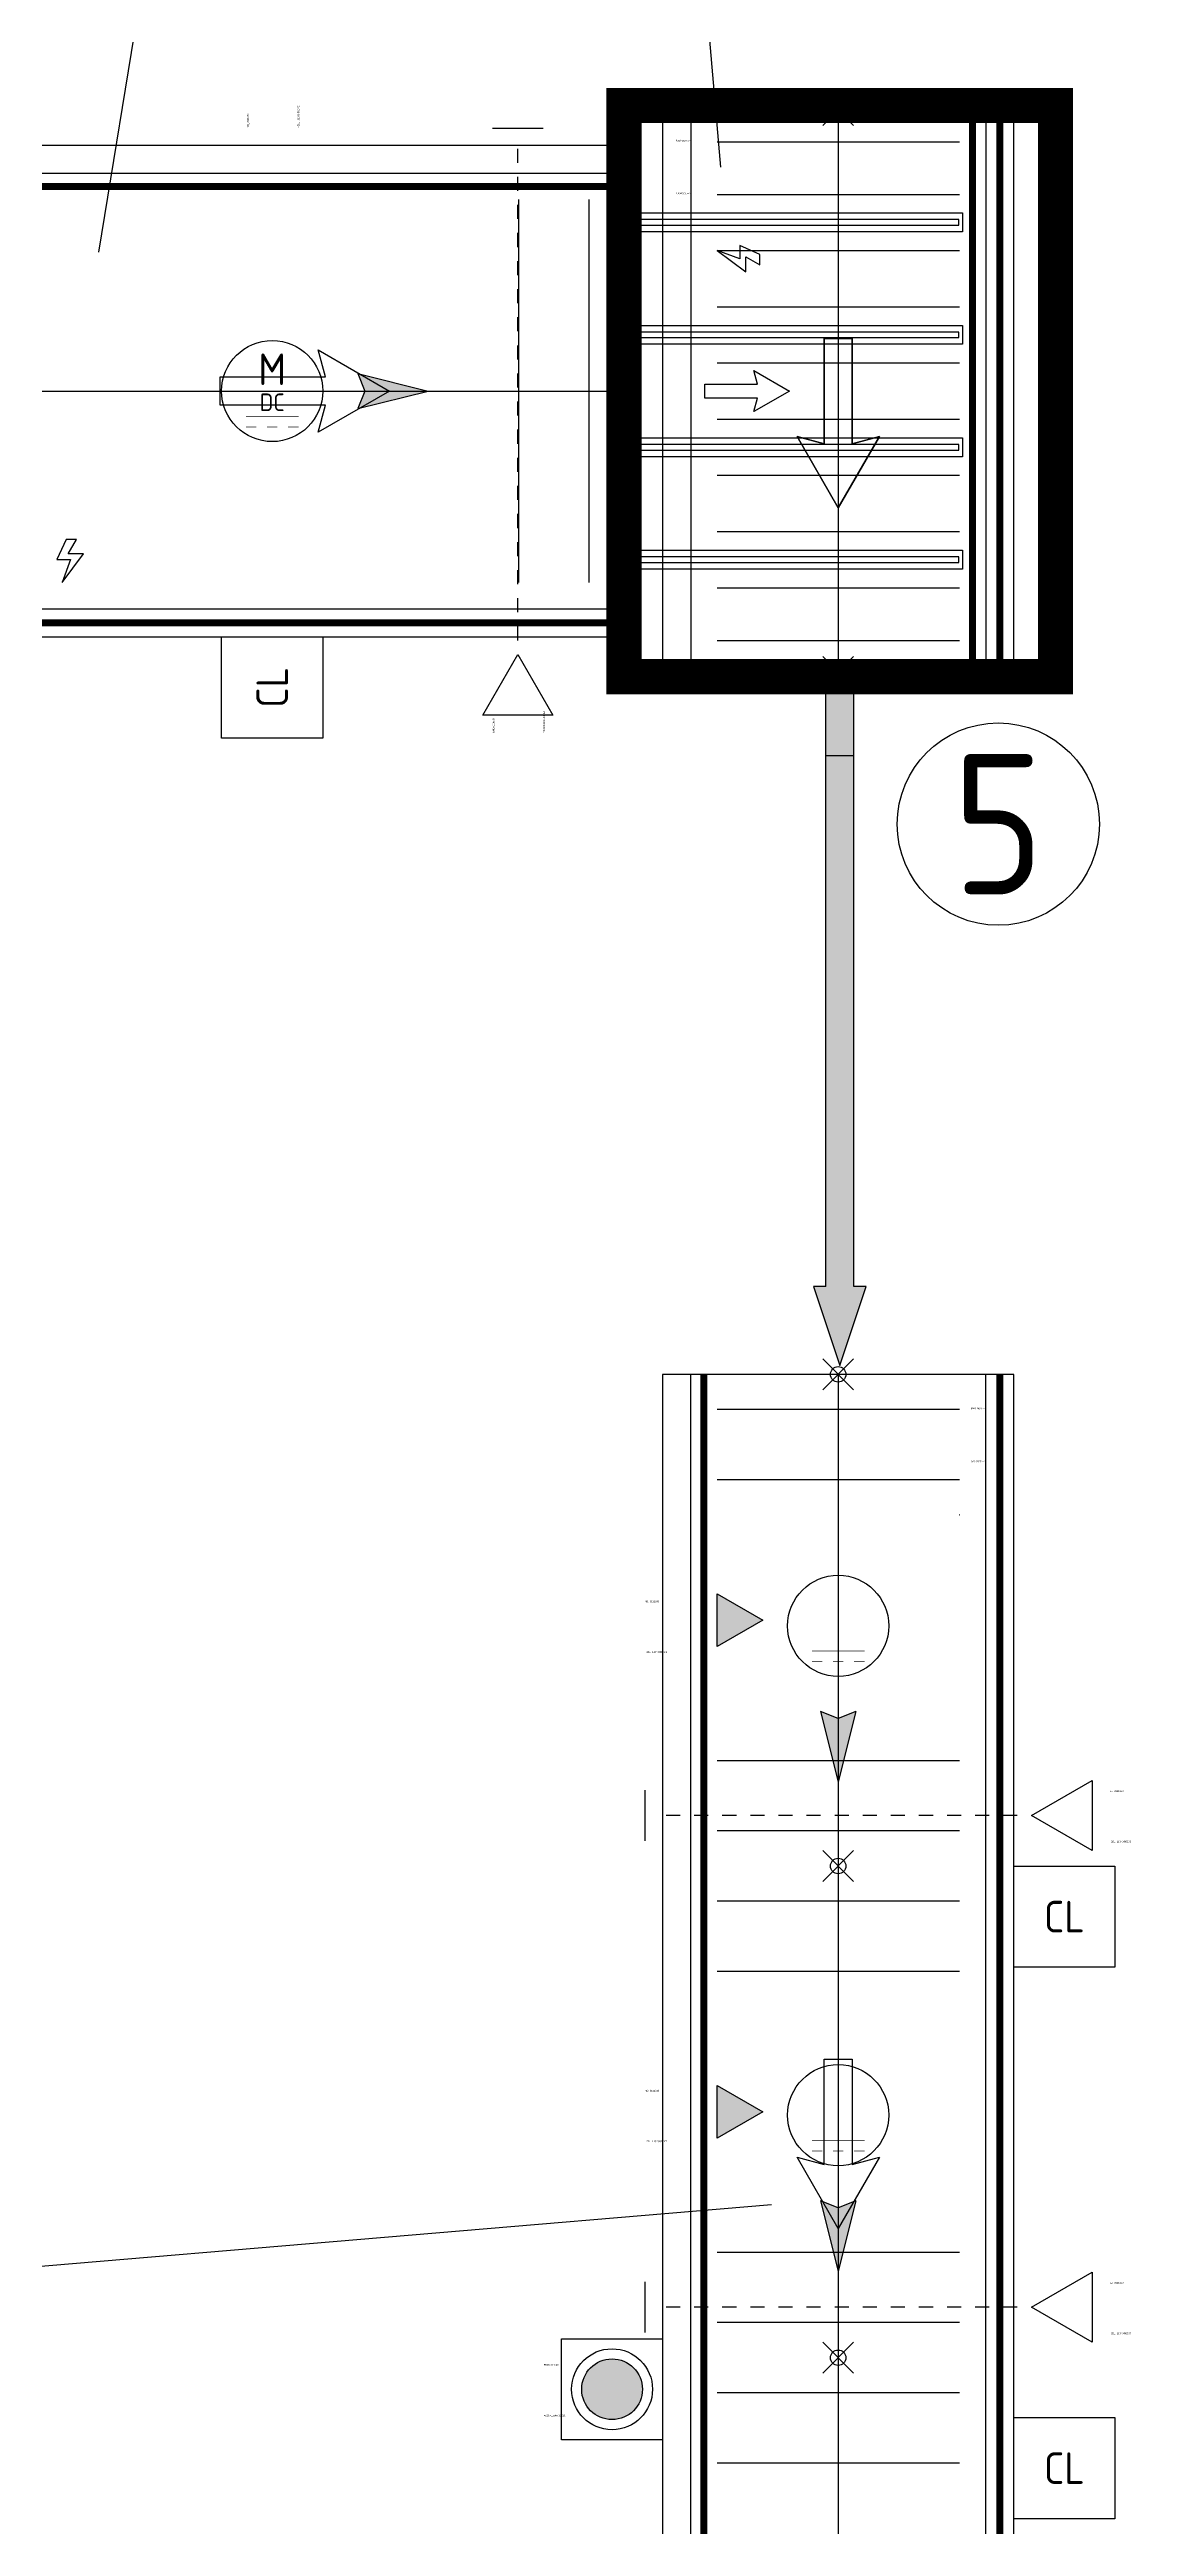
# Model space of a CAD drawing. Header units: millimetres. Extents: x -237058 to -184775, y -34272 to -10386.
# Drawn here: x -206577 to -205038, y -24356 to -20830 of the extents above; entities that cross this region are included whole.
import ezdxf
from ezdxf.enums import TextEntityAlignment as Align

# ---------------------------------------------------------------- set-up
doc = ezdxf.new("R2018")
doc.units = ezdxf.units.MM
doc.set_wipeout_variables(frame=1)
doc.header["$PDMODE"] = 35
doc.header["$PDSIZE"] = 22
for name, color, linetype in [('0_SA-Comp_Connections_And_Zooms', 1, 'Continuous'), ('0_SA-Comp_ICE', 4, 'Continuous'), ('0_SA-Comp_Profinet', 7, 'Continuous'), ('0_SA-Comp_Safety', 30, 'Continuous'), ('0_TOC+0750_conv_ICE', 7, 'Continuous'), ('conv_accumulation', 3, 'Continuous'), ('conv_beltside', 74, 'Continuous'), ('conv_centerline', 140, 'Continuous'), ('conv_direction', 30, 'Continuous'), ('conv_e-side', 12, 'Continuous'), ('conv_nodes', 7, 'Continuous'), ('conv_POSNR', 3, 'Continuous'), ('conv_speeds', 7, 'Continuous'), ('conv_type', 7, 'Continuous'), ('Zoom_Window', 1, 'Continuous')]:
    doc.layers.add(name, color=color, linetype=linetype)
doc.layers.add('conv_textures', color=7, linetype='Continuous', true_color=0x5a6e7e)
doc.styles.add('ICE_25', font='calibri.ttf', dxfattribs={"height": 25})
doc.styles.get("Standard").update_dxf_attribs({"font": 'isocp.shx'})

# ---------------------------------------------------------------- blocks, each defined once
blk = doc.blocks.new('ICE_sub-block_direction')
at = {"layer": 'conv_direction'}
for p, q in [((75, 20), (64.6, 58.6)), ((64.6, 58.6), (166.2, 0)), ((-75, -20), (-75, 20)), ((-75, 20), (75, 20)), ((166.2, 0), (64.6, -58.6)), ((75, -20), (-75, -20)), ((64.6, -58.6), (75, -20))]:
    blk.add_line(p, q, dxfattribs=at)
blk = doc.blocks.new('ICE_sub-block_balloon_S')
at = {"layer": 'conv_POSNR'}
for p, q in [((-437.5, 125), (437.5, 125)), ((-437.5, -125), (437.5, -125))]:
    blk.add_line(p, q, dxfattribs=at)
for centre, start, end in [((-437.5, 0), 90, 270), ((437.5, 0), 270, 90)]:
    blk.add_arc(centre, 125, start, end, dxfattribs=at)
blk = doc.blocks.new('power_supply_sign')
blk.add_lwpolyline([(0, 0), (30.5, 40.8), (8.7, 40.8), (20.3, 60.9), (5.8, 60.9), (-7.4, 32.6), (11.9, 32.6)], close=True)
blk = doc.blocks.new('*U267')
for p, q in [((0, 250), (0, 210)), ((800, 210), (800, 250)), ((0, 210), (0, -210)), ((800, -210), (800, 210)), ((0, -210), (0, -250)), ((800, -250), (800, -210))]:
    blk.add_line(p, q)
for points in [[(173.5, -304), (146.5, -304), (146.5, 177), (173.5, 177)], [(333.5, -304), (306.5, -304), (306.5, 177), (333.5, 177)], [(493.5, -304), (466.5, -304), (466.5, 177), (493.5, 177)], [(653.5, -304), (626.5, -304), (626.5, 177), (653.5, 177)], [(731, -304), (704, -304), (704, 177), (731, 177)], [(731, -304), (704, -304), (704, 177), (731, 177)], [(731, -304), (704, -304), (704, 177), (731, 177)]]:
    blk.add_lwpolyline(points, close=True)
at = {"layer": 'conv_nodes'}
for p in [(0, 0), (800, 0), (400, -305)]:
    blk.add_point(p, dxfattribs=at)
at = {"layer": 'conv_POSNR'}
blk.add_line((-633, -228.5), (81.4, -167.7), dxfattribs=at)
at = {"layer": 'conv_textures'}
for p, q in [((45, -172.5), (45, 172.5)), ((120, -172.5), (120, 172.5)), ((200, -172.5), (200, 172.5)), ((280, -172.5), (280, 172.5)), ((360, -172.5), (360, 172.5)), ((440, -172.5), (440, 172.5)), ((520, -172.5), (520, 172.5)), ((600, -172.5), (600, 172.5)), ((680, -172.5), (680, 172.5)), ((755, -172.5), (755, 172.5))]:
    blk.add_line(p, q, dxfattribs=at)
for points in [[(164, -298.7), (164, 171.7), (156, 171.7), (156, -298.7)], [(324, -298.7), (324, 171.7), (316, 171.7), (316, -298.7)], [(484, -298.7), (484, 171.7), (476, 171.7), (476, -298.7)], [(644, -298.7), (644, 171.7), (636, 171.7), (636, -298.7)], [(721.5, -298.7), (721.5, 171.7), (713.5, 171.7), (713.5, -298.7)], [(721.5, -298.7), (721.5, 171.7), (713.5, 171.7), (713.5, -298.7)], [(721.5, -298.7), (721.5, 171.7), (713.5, 171.7), (713.5, -298.7)]]:
    blk.add_lwpolyline(points, close=True, dxfattribs=at)
at = {"rotation": 89.99999999999997}
blk.add_blockref('ICE_sub-block_balloon_S', (-758, -293.5), dxfattribs=at)
blk.add_blockref('power_supply_sign', (200, -172.5))
at = {"layer": 'conv_direction', "xscale": -1, "rotation": 180}
blk.add_blockref('ICE_sub-block_direction', (400, 0), dxfattribs=at)
at = {"layer": 'conv_direction'}
blk.add_blockref('ICE_sub-block_direction', (400, 0), dxfattribs=at)
at = {"layer": 'conv_direction', "xscale": 0.5, "yscale": 0.5, "zscale": 0.5, "rotation": 90.00000000000001}
blk.add_blockref('ICE_sub-block_direction', (400, -152.5), dxfattribs=at)
blk.add_blockref('ICE_sub-block_direction', (400, -152.5), dxfattribs=at)
at = {"layer": 'conv_POSNR', "flags": 8}
blk.add_attdef('position_number', (-683, -731), '', height=150, rotation=90, dxfattribs=at)
at = {"layer": 'conv_speeds', "lineweight": 30, "flags": 2}
for tag, p in [('v', (45, -210)), ('a', (120, -210))]:
    blk.add_attdef(tag, text='', height=25, rotation=270, dxfattribs=at).set_placement(p, align=Align.MIDDLE_RIGHT)
at = {"layer": 'conv_type', "style": 'ICE_25', "flags": 10}
blk.add_attdef('identifier', (15, -242.5), '', height=25, dxfattribs=at)
blk.add_wipeout([(682.5, 304.5), (752.5, 304.5), (752.5, -304.5), (682.5, -304.5)])
for p, q in [((800, 250), (0, 250)), ((0, 210), (800, 210)), ((0, -210), (800, -210)), ((0, -250), (800, -250))]:
    blk.add_line(p, q)
at = {"layer": 'conv_beltside', "const_width": 10}
blk.add_lwpolyline([(0, 191.2), (800, 191.2)], dxfattribs=at)
at = {"layer": 'conv_centerline'}
blk.add_line((0, 0), (800, 0), dxfattribs=at)
at = {"layer": 'conv_e-side', "const_width": 10}
blk.add_lwpolyline([(0, 230), (800, 230)], dxfattribs=at)
blk = doc.blocks.new('ICE_sub-block_accumulation')
at = {"layer": 'conv_accumulation'}
h = blk.add_hatch(color=256, dxfattribs=at)
h.dxf.hatch_style = 1
h.paths.add_polyline_path([(0, 65), (-37.5, 0), (37.5, 0)])
for p, q in [((-37.5, 0), (0, 65)), ((0, 65), (37.5, 0)), ((37.5, 0), (-37.5, 0))]:
    blk.add_line(p, q, dxfattribs=at)
blk = doc.blocks.new('*U273')
for p, q in [((0, 250), (0, 210)), ((2100, 250), (0, 250)), ((2100, 210), (2100, 250)), ((0, 210), (0, -210)), ((2100, 210), (0, 210)), ((2100, -210), (2100, 210)), ((0, -210), (0, -250)), ((2100, -210), (0, -210)), ((2100, -250), (2100, -210)), ((0, -250), (2100, -250))]:
    blk.add_line(p, q)
at = {"layer": 'conv_beltside', "const_width": 10}
blk.add_lwpolyline([(0, -191.2), (2100, -191.2)], dxfattribs=at)
at = {"layer": 'conv_centerline'}
blk.add_line((0, 0), (2100, 0), dxfattribs=at)
at = {"layer": 'conv_e-side', "const_width": 10}
blk.add_lwpolyline([(0, 230), (2100, 230)], dxfattribs=at)
at = {"layer": 'conv_nodes'}
for p in [(0, 0), (700, 0), (1400, 0), (2100, 0)]:
    blk.add_point(p, dxfattribs=at)
at = {"layer": 'conv_POSNR'}
blk.add_line((1182.4, -94.8), (1283.3, -1289.1), dxfattribs=at)
at = {"layer": 'conv_textures'}
for p, q in [((50, 172.5), (50, -172.5)), ((150, 172.5), (150, -172.5)), ((550, 172.5), (550, -172.5)), ((650, 172.5), (650, -172.5)), ((750, 172.5), (750, -172.5)), ((850, 172.5), (850, -172.5)), ((1250, 172.5), (1250, -172.5)), ((1350, 172.5), (1350, -172.5)), ((1450, 172.5), (1450, -172.5)), ((1550, 172.5), (1550, -172.5)), ((1950, 172.5), (1950, -172.5)), ((2050, 172.5), (2050, -172.5))]:
    blk.add_line(p, q, dxfattribs=at)
at = {"xscale": -0.0009999999999999432, "yscale": 0.0009999999999999432, "zscale": 0.0009999999999999432, "rotation": 180}
blk.add_blockref('power_supply_sign', (200, 172.5), dxfattribs=at)
for name, p in [('ICE_sub-block_direction', (1050, 0)), ('ICE_sub-block_direction', (1050, 0)), ('ICE_sub-block_accumulation', (350, -172.5)), ('ICE_sub-block_accumulation', (1050, -172.5)), ('ICE_sub-block_accumulation', (1750, -172.5))]:
    blk.add_blockref(name, p)
at = {"rotation": 90.00000000000001}
blk.add_blockref('ICE_sub-block_balloon_S', (1202.8, -1822.2), dxfattribs=at)
at = {"layer": 'conv_POSNR', "flags": 8}
blk.add_attdef('position_number', (1277.8, -2259.7), '', height=150, rotation=90, dxfattribs=at)
at = {"layer": 'conv_speeds', "lineweight": 30, "flags": 2}
for tag, p in [('v', (50, 210)), ('a', (125, 210))]:
    blk.add_attdef(tag, text='', height=25, rotation=270, dxfattribs=at).set_placement(p, align=Align.MIDDLE_LEFT)
at = {"layer": 'conv_type', "style": 'ICE_25', "flags": 10}
blk.add_attdef('identifier', (15, -242.5), '', height=25, dxfattribs=at)
blk = doc.blocks.new('*U275')
for p, q in [((0, 350), (1000, 350)), ((0, 310), (0, 350)), ((1000, 350), (1000, 310)), ((0, 310), (1000, 310)), ((0, -310), (0, 310)), ((1000, 310), (1000, -310)), ((0, -310), (1000, -310)), ((0, -350), (0, -310)), ((1000, -310), (1000, -350)), ((0, -350), (1000, -350))]:
    blk.add_line(p, q)
at = {"layer": 'conv_beltside', "const_width": 10}
blk.add_lwpolyline([(0, 291.2), (1000, 291.2)], dxfattribs=at)
at = {"layer": 'conv_centerline'}
blk.add_line((0, 0), (1000, 0), dxfattribs=at)
at = {"layer": 'conv_e-side', "const_width": 10}
blk.add_lwpolyline([(0, -330), (1000, -330)], dxfattribs=at)
at = {"layer": 'conv_nodes'}
for p in [(0, 0), (1000, 0)]:
    blk.add_point(p, dxfattribs=at)
at = {"layer": 'conv_POSNR'}
blk.add_line((449, 1408), (252, 197.7), dxfattribs=at)
at = {"layer": 'conv_textures'}
for p, q in [((50, 272.5), (50, -272.5)), ((150, 272.5), (150, -272.5)), ((850, 272.5), (850, -272.5)), ((950, 272.5), (950, -272.5))]:
    blk.add_line(p, q, dxfattribs=at)
for name, p in [('ICE_sub-block_balloon_S', (1011.5, 1408)), ('power_supply_sign', (200, -272.5))]:
    blk.add_blockref(name, p)
at = {"layer": 'conv_direction'}
blk.add_blockref('ICE_sub-block_direction', (500, 0), dxfattribs=at)
blk.add_blockref('ICE_sub-block_direction', (500, 0), dxfattribs=at)
at = {"layer": 'conv_POSNR', "flags": 8}
blk.add_attdef('position_number', (574, 1333), '', height=150, dxfattribs=at)
at = {"layer": 'conv_speeds', "lineweight": 30, "flags": 2}
for tag, p in [('v', (50, -310)), ('a', (125, -310))]:
    blk.add_attdef(tag, text='', height=25, rotation=270, dxfattribs=at).set_placement(p, align=Align.MIDDLE_RIGHT)
at = {"layer": 'conv_type', "style": 'ICE_25', "flags": 10}
blk.add_attdef('identifier', (15, -342.5), '', height=25, dxfattribs=at)
blk = doc.blocks.new('*U28')
blk.add_circle((0, 0), 144)
at = {"ltscale": 0.5}
blk.add_attdef('ZOOM_NR', text='', height=200, rotation=270, dxfattribs=at).set_placement((0, 0), align=Align.MIDDLE_CENTER)
blk = doc.blocks.new('*U98')
at = {"ltscale": 0.5}
blk.add_lwpolyline([(-72, 72), (72, 72), (72, -72), (-72, -72)], close=True, dxfattribs=at)
at = {"insert": (0, 0), "char_height": 45, "width": 90.621, "attachment_point": 5, "rotation": 90}
blk.add_mtext('\\pxqc;CL', dxfattribs=at)
at = {"lineweight": 30, "flags": 13}
for tag, p in [('EPLAN_REF', (36, 97)), ('FUNC_REF', (-36, 97))]:
    blk.add_attdef(tag, text='', height=50, rotation=90, dxfattribs=at).set_placement(p, align=Align.MIDDLE_LEFT)
blk = doc.blocks.new('*U102')
at = {"ltscale": 0.5}
blk.add_lwpolyline([(-72, 72), (72, 72), (72, -72), (-72, -72)], close=True, dxfattribs=at)
at = {"insert": (0, 0), "char_height": 45, "width": 90.621, "attachment_point": 5, "rotation": 90}
blk.add_mtext('\\pxqc;CL', dxfattribs=at)
at = {"lineweight": 30, "flags": 13}
for tag, p in [('EPLAN_REF', (36, 97)), ('FUNC_REF', (-36, 97))]:
    blk.add_attdef(tag, text='', height=50, rotation=90, dxfattribs=at).set_placement(p, align=Align.MIDDLE_LEFT)
blk = doc.blocks.new('*U96')
at = {"ltscale": 0.5}
h = blk.add_hatch(color=256, dxfattribs=at)
h.dxf.hatch_style = 1
h.paths.add_polyline_path([(132, 0), (122, -25), (222, 0), (122, 25)])
blk.add_line((72, 0), (132, 0))
for p, q in [((122, 25), (132, 0)), ((122, 25), (222, 0)), ((132, 0), (122, -25)), ((122, -25), (222, 0))]:
    blk.add_line(p, q, dxfattribs=at)
at = {"ltscale": 0.5, "const_width": 1}
for points in [[(36, -37.5), (36, 37.5)], [(51, 22.5), (51, 37.5)], [(51, -7.5), (51, 7.5)], [(51, -37.5), (51, -22.5)]]:
    blk.add_lwpolyline(points, dxfattribs=at)
blk.add_circle((0, 0), 72)
at = {"lineweight": 30, "flags": 24}
for tag, p in [('FUNC_REF', (-36, -275)), ('EPLAN_REF', (36, -275))]:
    blk.add_attdef(tag, text='', height=50, rotation=90, dxfattribs=at).set_placement(p, align=Align.MIDDLE_RIGHT)
blk = doc.blocks.new('*U99')
at = {"ltscale": 0.5}
h = blk.add_hatch(color=256, dxfattribs=at)
h.dxf.hatch_style = 1
h.paths.add_polyline_path([(132, 0), (122, -25), (222, 0), (122, 25)])
blk.add_line((72, 0), (132, 0))
for p, q in [((122, 25), (132, 0)), ((122, 25), (222, 0)), ((132, 0), (122, -25)), ((122, -25), (222, 0))]:
    blk.add_line(p, q, dxfattribs=at)
at = {"ltscale": 0.5, "const_width": 1}
for points in [[(36, -37.5), (36, 37.5)], [(51, 22.5), (51, 37.5)], [(51, -7.5), (51, 7.5)], [(51, -37.5), (51, -22.5)]]:
    blk.add_lwpolyline(points, dxfattribs=at)
blk.add_circle((0, 0), 72)
at = {"lineweight": 30, "flags": 24}
for tag, p in [('FUNC_REF', (-36, -275)), ('EPLAN_REF', (36, -275))]:
    blk.add_attdef(tag, text='', height=50, rotation=90, dxfattribs=at).set_placement(p, align=Align.MIDDLE_RIGHT)
blk = doc.blocks.new('*U97')
at = {"ltscale": 0.5}
for p, q in [((-50, 86.6), (50, 86.6)), ((0, 0), (-50, 86.6)), ((50, 86.6), (0, 0)), ((36, -550), (-36, -550))]:
    blk.add_line(p, q, dxfattribs=at)
for p, q in [((0, -20), (0, -40)), ((0, -60), (0, -80)), ((0, -100), (0, -120)), ((0, -140), (0, -160)), ((0, -180), (0, -200)), ((0, -220), (0, -240)), ((0, -260), (0, -280)), ((0, -300), (0, -320)), ((0, -340), (0, -360)), ((0, -380), (0, -400)), ((0, -420), (0, -440)), ((0, -460), (0, -480)), ((0, -500), (0, -520))]:
    blk.add_line(p, q)
at = {"lineweight": 30, "flags": 7}
for tag, p in [('FUNC_REF', (-36, 111.6)), ('EPLAN_REF', (36, 111.6))]:
    blk.add_attdef(tag, text='', height=50, rotation=90, dxfattribs=at).set_placement(p, align=Align.MIDDLE_LEFT)
blk = doc.blocks.new('*U203')
h = blk.add_hatch(color=256)
h.dxf.hatch_style = 1
h.paths.add_polyline_path([(43.2, 0, 1), (-43.2, 0, 1)])
at = {"ltscale": 0.5}
blk.add_lwpolyline([(-72, 72), (72, 72), (72, -72), (-72, -72)], close=True, dxfattribs=at)
for radius in [57.6, 43.2]:
    blk.add_circle((0, 0), radius)
at = {"lineweight": 30, "flags": 104}
for tag, p in [('FUNC_REF', (-97, 36)), ('EPLAN_REF', (-97, -36))]:
    blk.add_attdef(tag, text='', height=50, dxfattribs=at).set_placement(p, align=Align.MIDDLE_RIGHT)
blk = doc.blocks.new('*U95')
at = {"ltscale": 0.5}
for p, q in [((-36, 749.2), (36, 749.2)), ((-50, -86.6), (0, 0)), ((0, 0), (50, -86.6)), ((50, -86.6), (-50, -86.6))]:
    blk.add_line(p, q, dxfattribs=at)
for p, q in [((0, 700), (0, 720)), ((0, 660), (0, 680)), ((0, 620), (0, 640)), ((0, 580), (0, 600)), ((0, 540), (0, 560)), ((0, 500), (0, 520)), ((0, 460), (0, 480)), ((0, 420), (0, 440)), ((0, 380), (0, 400)), ((0, 340), (0, 360)), ((0, 300), (0, 320)), ((0, 260), (0, 280)), ((0, 220), (0, 240)), ((0, 180), (0, 200)), ((0, 140), (0, 160)), ((0, 100), (0, 120)), ((0, 60), (0, 80)), ((0, 20), (0, 40))]:
    blk.add_line(p, q)
at = {"lineweight": 30, "flags": 42}
for tag, p in [('EPLAN_REF', (36, -111.6)), ('FUNC_REF', (-36, -111.6))]:
    blk.add_attdef(tag, text='', height=50, rotation=90, dxfattribs=at).set_placement(p, align=Align.MIDDLE_RIGHT)
blk = doc.blocks.new('*U292')
at = {"ltscale": 0.5}
h = blk.add_hatch(color=256, dxfattribs=at)
h.dxf.hatch_style = 1
h.paths.add_polyline_path([(132, 0), (122, -25), (222, 0), (122, 25)])
blk.add_line((72, 0), (132, 0))
for p, q in [((122, 25), (132, 0)), ((122, 25), (222, 0)), ((132, 0), (122, -25)), ((122, -25), (222, 0))]:
    blk.add_line(p, q, dxfattribs=at)
at = {"ltscale": 0.5, "const_width": 1}
for points in [[(-37.5, -36), (37.5, -36)], [(-37.5, -51), (-22.5, -51)], [(-7.5, -51), (7.5, -51)], [(22.5, -51), (37.5, -51)]]:
    blk.add_lwpolyline(points, dxfattribs=at)
blk.add_circle((0, 0), 72)
at = {"ltscale": 0.5, "attachment_point": 5}
for s, insert, char_height in [('\\pxqc;M', (0, 31), 45), ('\\pxqc;DC', (0, -16), 25)]:
    blk.add_mtext_dynamic_manual_height_columns(s, width=43.774, gutter_width=6.25, heights=[0], dxfattribs=dict(at, insert=insert, char_height=char_height))
at = {"lineweight": 30, "flags": 8}
for tag, p in [('FUNC_REF', (-36, 375)), ('EPLAN_REF', (36, 375))]:
    blk.add_attdef(tag, text='', height=50, rotation=90, dxfattribs=at).set_placement(p, align=Align.MIDDLE_LEFT)
blk = doc.blocks.new('*U55')
at = {"ltscale": 0.5}
blk.add_lwpolyline([(-72, 72), (72, 72), (72, -72), (-72, -72)], close=True, dxfattribs=at)
at = {"insert": (0, 0), "char_height": 45, "width": 90.621, "attachment_point": 5, "rotation": 270}
blk.add_mtext('\\pxqc;CL', dxfattribs=at)
at = {"lineweight": 30, "flags": 49}
for tag, p in [('EPLAN_REF', (-36, 97)), ('FUNC_REF', (36, 97))]:
    blk.add_attdef(tag, text='', height=50, rotation=270, dxfattribs=at).set_placement(p, align=Align.MIDDLE_RIGHT)
blk = doc.blocks.new('*U297')
h = blk.add_hatch(color=256)
h.dxf.hatch_style = 1
h.paths.add_polyline_path([(20, 0), (-20, 0), (-20, -112.5), (20, -112.5)])
h = blk.add_hatch(color=256)
h.dxf.hatch_style = 1
h.paths.add_polyline_path([(37.5, -868.3), (20, -868.3), (20, -112.5), (-20, -112.5), (-20, -868.3), (-37.5, -868.3), (0, -980.8)])
for p, q in [((20, 0), (-20, 0)), ((20, -112.5), (20, 0)), ((-20, -112.5), (-20, 0)), ((-20, -868.3), (-20, -112.5)), ((-20, -112.5), (20, -112.5)), ((20, -868.3), (20, -112.5)), ((-20, -868.3), (-37.5, -868.3)), ((-37.5, -868.3), (0, -980.8)), ((0, -980.8), (37.5, -868.3)), ((37.5, -868.3), (20, -868.3))]:
    blk.add_line(p, q)

msp = doc.modelspace()

# ---------------------------------------------------------------- block references
at = {"layer": '0_SA-Comp_Connections_And_Zooms', "rotation": 90}
msp.add_blockref('*U28', (-205226.1, -21932.4), dxfattribs=at).add_auto_attribs({'ZOOM_NR': '5'})
at = {"layer": '0_SA-Comp_ICE'}
ref = msp.add_blockref('*U96', (-205454.1, -23073.8), dxfattribs=dict(at, rotation=270))
lines = msp.add_mtext('M1_0111040', dxfattribs={"layer": '0', "insert": (-205729.1, -23037.8), "char_height": 2.5, "attachment_point": 1})
ref.add_attrib('FUNC_REF', '', (-205729.1, -23037.8), dxfattribs={"flags": 66}).embed_mtext(lines)
lines = msp.add_mtext('=Z01+11040-502M2', dxfattribs={"layer": '0', "insert": (-205729.1, -23109.8), "char_height": 2.5, "attachment_point": 1})
ref.add_attrib('EPLAN_REF', '', (-205729.1, -23109.8), dxfattribs={"flags": 66}).embed_mtext(lines)
ref = msp.add_blockref('*U97', (-205179.1, -23343.8), dxfattribs=dict(at, rotation=270))
lines = msp.add_mtext('S1_0111040', dxfattribs={"layer": '0', "insert": (-205067.5, -23307.8), "char_height": 2.5, "attachment_point": 1})
ref.add_attrib('FUNC_REF', '', (-205067.5, -23307.8), dxfattribs={"flags": 64}).embed_mtext(lines)
lines = msp.add_mtext('=Z01+11040-503B2', dxfattribs={"layer": '0', "insert": (-205067.5, -23379.8), "char_height": 2.5, "attachment_point": 1})
ref.add_attrib('EPLAN_REF', '', (-205067.5, -23379.8), dxfattribs={"flags": 64}).embed_mtext(lines)
ref = msp.add_blockref('*U99', (-205454.1, -23770.4), dxfattribs=dict(at, rotation=270))
lines = msp.add_mtext('M2_0111040', dxfattribs={"layer": '0', "insert": (-205729.1, -23734.4), "char_height": 2.5, "attachment_point": 1})
ref.add_attrib('FUNC_REF', '', (-205729.1, -23734.4), dxfattribs={"flags": 66}).embed_mtext(lines)
lines = msp.add_mtext('=Z01+11040-502M7', dxfattribs={"layer": '0', "insert": (-205729.1, -23806.4), "char_height": 2.5, "attachment_point": 1})
ref.add_attrib('EPLAN_REF', '', (-205729.1, -23806.4), dxfattribs={"flags": 66}).embed_mtext(lines)
ref = msp.add_blockref('*U97', (-205179.1, -24043.8), dxfattribs=dict(at, rotation=270))
lines = msp.add_mtext('S2_0111040', dxfattribs={"layer": '0', "insert": (-205067.5, -24007.8), "char_height": 2.5, "attachment_point": 1})
ref.add_attrib('FUNC_REF', '', (-205067.5, -24007.8), dxfattribs={"flags": 64}).embed_mtext(lines)
lines = msp.add_mtext('=Z01+11040-503B7', dxfattribs={"layer": '0', "insert": (-205067.5, -24079.8), "char_height": 2.5, "attachment_point": 1})
ref.add_attrib('EPLAN_REF', '', (-205067.5, -24079.8), dxfattribs={"flags": 64}).embed_mtext(lines)
at = {"layer": '0_SA-Comp_Profinet', "rotation": 270}
for name, p in [('*U98', (-205132.1, -23487.8)), ('*U102', (-205132.1, -24273))]:
    msp.add_blockref(name, p, dxfattribs=at)
at = {"layer": '0_SA-Comp_Safety'}
ref = msp.add_blockref('*U203', (-205776.1, -24160.7), dxfattribs=at)
lines = msp.add_mtext('EMS0111040', dxfattribs={"layer": '0', "insert": (-205873.1, -24124.7), "char_height": 2.5, "attachment_point": 1})
ref.add_attrib('FUNC_REF', '', (-205873.1, -24124.7), dxfattribs={"flags": 104}).embed_mtext(lines)
lines = msp.add_mtext('=Z01+11040-120S1', dxfattribs={"layer": '0', "insert": (-205873.1, -24196.7), "char_height": 2.5, "attachment_point": 1})
ref.add_attrib('EPLAN_REF', '', (-205873.1, -24196.7), dxfattribs={"flags": 104}).embed_mtext(lines)
at = {"layer": '0_TOC+0750_conv_ICE'}
ref = msp.add_blockref('*U267', (-205454.1, -20915.8), dxfattribs=dict(at, rotation=270))
ref.add_attrib('position_number', '01.11035', (-206185.1, -20232.8), dxfattribs={"layer": 'conv_POSNR', "height": 150})
lines = msp.add_mtext('v = 0.50 (m/s)', dxfattribs={"layer": 'conv_speeds', "insert": (-205664.1, -20960.8), "char_height": 2.5, "attachment_point": 1, "rotation": 180})
ref.add_attrib('v', '', (-205664.1, -20960.8)).embed_mtext(lines)
lines = msp.add_mtext('a = 1.0 (m/s²)', dxfattribs={"layer": 'conv_speeds', "insert": (-205664.1, -21035.8), "char_height": 2.5, "attachment_point": 1, "rotation": 180})
ref.add_attrib('a', '', (-205664.1, -21035.8)).embed_mtext(lines)
ref = msp.add_blockref('*U273', (-205454.1, -22715.8), dxfattribs=dict(at, rotation=270))
ref.add_attrib('position_number', '01.11040', (-207713.8, -23993.6), dxfattribs={"layer": 'conv_POSNR', "height": 150})
lines = msp.add_mtext('v = 0.50 (m/s)', dxfattribs={"layer": 'conv_speeds', "insert": (-205244.1, -22765.8), "char_height": 2.5, "attachment_point": 1, "rotation": 180})
ref.add_attrib('v', '', (-205244.1, -22765.8)).embed_mtext(lines)
lines = msp.add_mtext('a = 1.0 (m/s²)', dxfattribs={"layer": 'conv_speeds', "insert": (-205244.1, -22840.8), "char_height": 2.5, "attachment_point": 1, "rotation": 180})
ref.add_attrib('a', '', (-205244.1, -22840.8)).embed_mtext(lines)

# ---------------------------------------------------------------- next in the draw order: linework, layer by layer
at = {"layer": 'Zoom_Window', "const_width": 50}
msp.add_lwpolyline([(-205759.1, -21722.4), (-205759.1, -20909.2), (-205144.6, -20909.2), (-205144.6, -21722.4)], close=True, dxfattribs=at)

# ---------------------------------------------------------------- next in the draw order: block references
at = {"layer": '0_SA-Comp_Connections_And_Zooms'}
msp.add_blockref('*U297', (-205451.9, -21722.4), dxfattribs=at)
at = {"layer": '0_SA-Comp_ICE'}
ref = msp.add_blockref('*U292', (-206260, -21315.8), dxfattribs=at)
lines = msp.add_mtext('M1_0111030', dxfattribs={"layer": '0', "insert": (-206296, -20940.8), "char_height": 2.5, "attachment_point": 1, "rotation": 90})
ref.add_attrib('FUNC_REF', '', (-206296, -20940.8), dxfattribs={"flags": 52}).embed_mtext(lines)
lines = msp.add_mtext('=Z01+11030-502M2', dxfattribs={"layer": '0', "insert": (-206224, -20940.8), "char_height": 2.5, "attachment_point": 1, "rotation": 90})
ref.add_attrib('EPLAN_REF', '', (-206224, -20940.8), dxfattribs={"flags": 52}).embed_mtext(lines)
ref = msp.add_blockref('*U95', (-205910.2, -21690.8), dxfattribs=at)
lines = msp.add_mtext('END0111030', dxfattribs={"layer": '0', "insert": (-205946.2, -21802.4), "char_height": 2.5, "attachment_point": 1, "rotation": 90})
ref.add_attrib('FUNC_REF', '', (-205946.2, -21802.4), dxfattribs={"flags": 42}).embed_mtext(lines)
lines = msp.add_mtext('=Z01+11030-503B2', dxfattribs={"layer": '0', "insert": (-205874.2, -21802.4), "char_height": 2.5, "attachment_point": 1, "rotation": 90})
ref.add_attrib('EPLAN_REF', '', (-205874.2, -21802.4), dxfattribs={"flags": 42}).embed_mtext(lines)
at = {"layer": '0_SA-Comp_Profinet', "rotation": 180}
msp.add_blockref('*U55', (-206260, -21737.8), dxfattribs=at)
at = {"layer": '0_TOC+0750_conv_ICE'}
ref = msp.add_blockref('*U275', (-206759.1, -21315.8), dxfattribs=at)
ref.add_attrib('position_number', '01.11030', (-206185.1, -19982.8), dxfattribs={"layer": 'conv_POSNR', "height": 150})
lines = msp.add_mtext('v = 0.50 (m/s)', dxfattribs={"layer": 'conv_speeds', "insert": (-206709.1, -21625.8), "char_height": 2.5, "attachment_point": 1, "rotation": 270})
ref.add_attrib('v', '', (-206709.1, -21625.8), dxfattribs={"flags": 2}).embed_mtext(lines)
lines = msp.add_mtext('a = 1.0 (m/s²)', dxfattribs={"layer": 'conv_speeds', "insert": (-206634.1, -21625.8), "char_height": 2.5, "attachment_point": 1, "rotation": 270})
ref.add_attrib('a', '', (-206634.1, -21625.8), dxfattribs={"flags": 2}).embed_mtext(lines)

doc.saveas('drawing.dxf')
